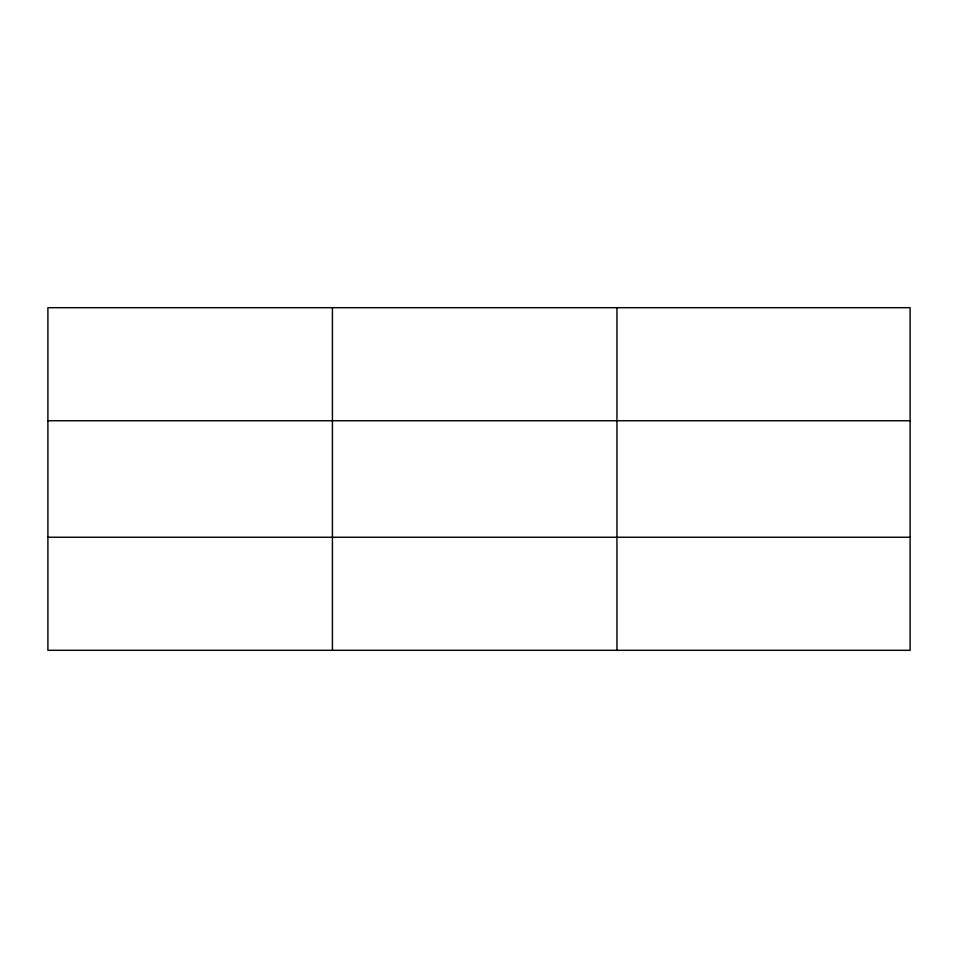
<?xml version="1.0" encoding="UTF-8"?>
<svg xmlns="http://www.w3.org/2000/svg" width="958" height="958" viewBox="0 0 958 958"><rect width="100%" height="100%" fill="white"/><g stroke="black" fill="none" stroke-linecap="round" stroke-linejoin="round"><path stroke-width="1.44" d="M332.426 307.686L332.426 650.314M616.952 307.686L616.952 650.314M910.1 537.246L910.1 650.314L47.9 650.314L47.9 307.686L910.1 307.686L910.1 537.246L47.9 537.246M47.9 420.754L910.1 420.754"/></g></svg>
